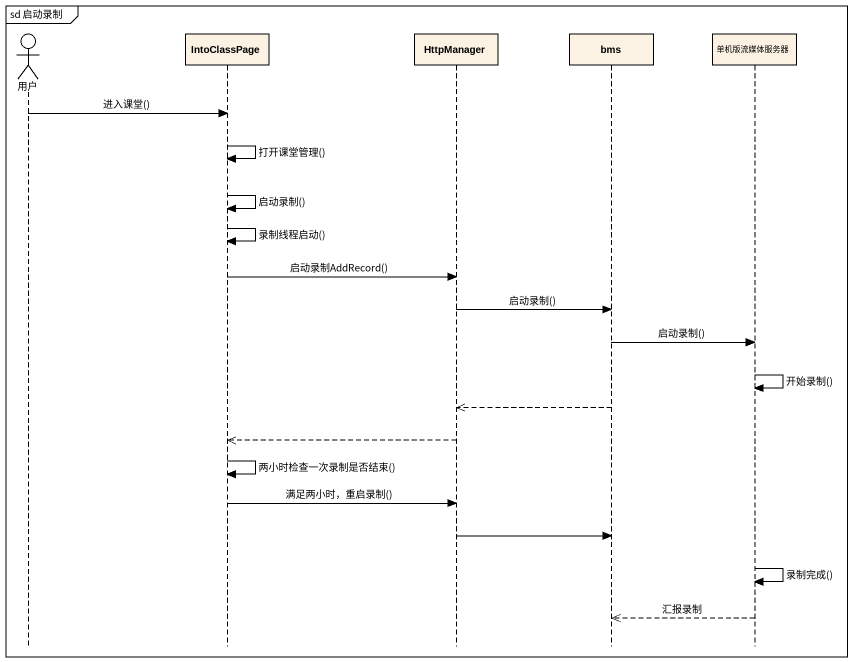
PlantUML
@startuml
mainframe sd 启动录制
hide footbox
actor 用户
participant IntoClassPage
participant HttpManager
participant bms
participant 单机版流媒体服务器

用户 -> IntoClassPage : 进入课堂()
IntoClassPage -> IntoClassPage : 打开课堂管理()
IntoClassPage -> IntoClassPage : 启动录制()
IntoClassPage -> IntoClassPage : 录制线程启动()
IntoClassPage -> HttpManager : 启动录制AddRecord()
HttpManager -> bms : 启动录制()
bms -> 单机版流媒体服务器 : 启动录制()
单机版流媒体服务器 -> 单机版流媒体服务器 : 开始录制()
bms -->> HttpManager
HttpManager -->> IntoClassPage
IntoClassPage -> IntoClassPage : 两小时检查一次录制是否结束()
IntoClassPage -> HttpManager : 满足两小时，重启录制()
HttpManager -> bms
单机版流媒体服务器 -> 单机版流媒体服务器 : 录制完成()
单机版流媒体服务器 -->> bms : 汇报录制
@enduml
